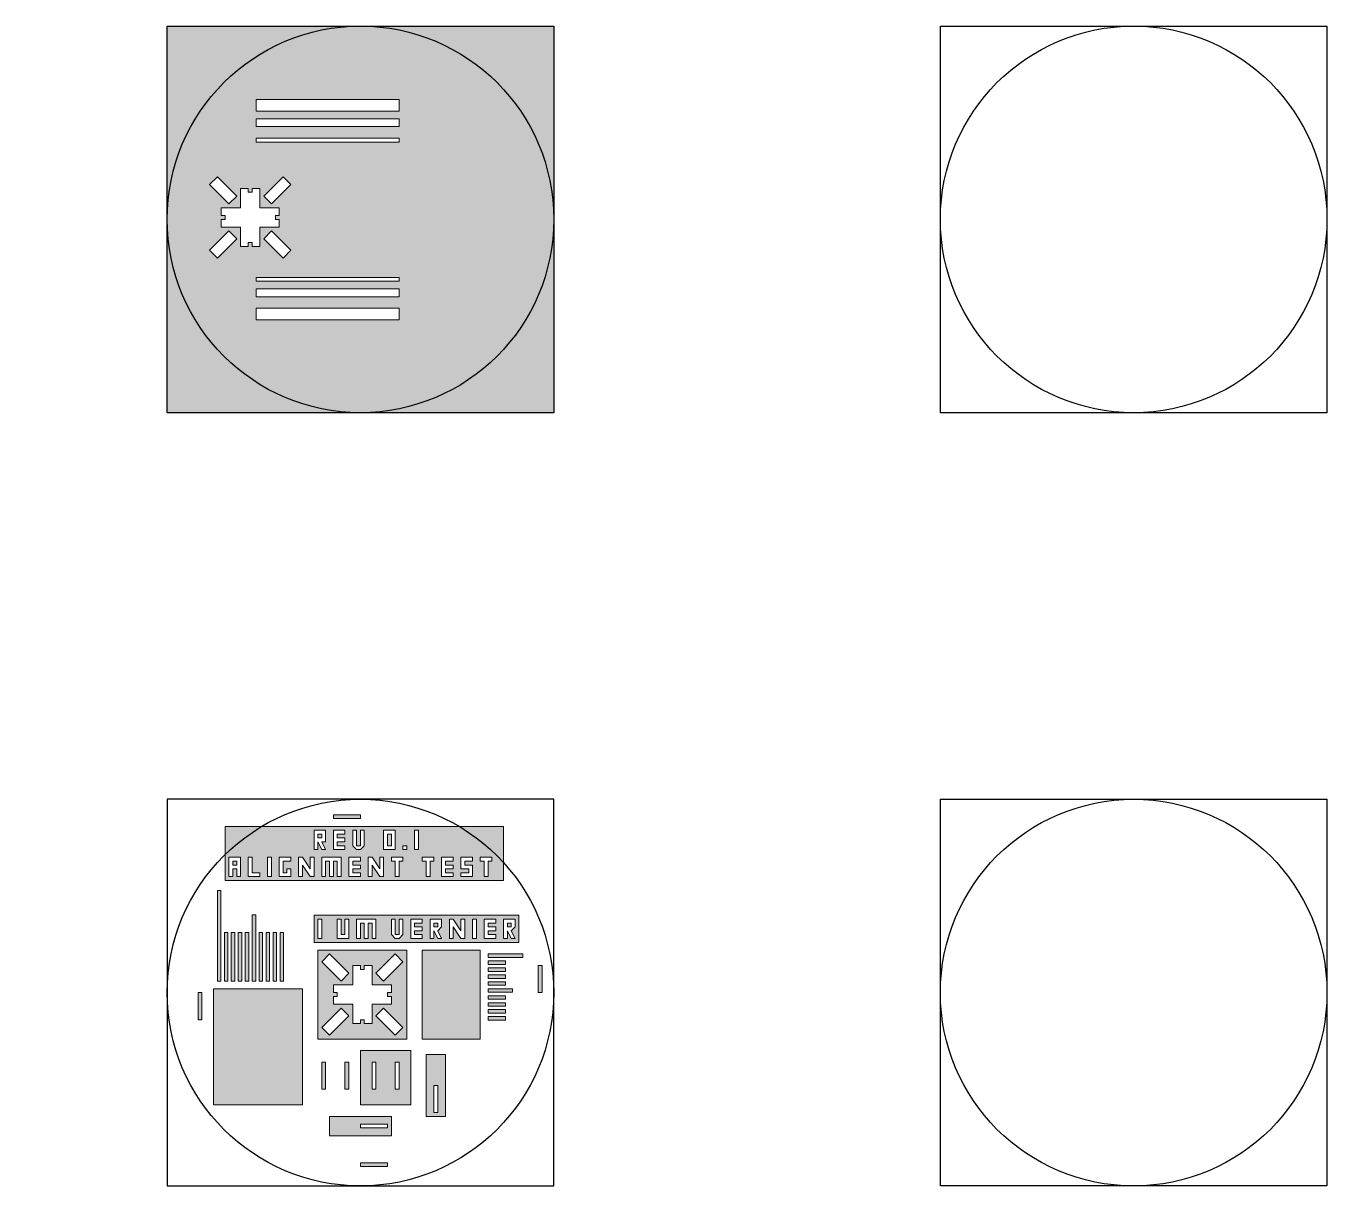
# Model space of a CAD drawing. Extents: x 0 to 3635, y 0 to 3500.
# Drawn here: x 1818 to 3500, y 2000 to 3500 of the extents above; entities that cross this region are included whole.
import ezdxf

# ---------------------------------------------------------------- set-up
doc = ezdxf.new("R2010")
doc.units = 13
doc.layers.get('0').update_dxf_attribs({"linetype": 'CONTINUOUS'})
doc.layers.add('Filled mask', color=4, linetype='CONTINUOUS', lineweight=0)
doc.layers.add('Vernier 2', color=3, linetype='CONTINUOUS', lineweight=0)

msp = doc.modelspace()

# ---------------------------------------------------------------- hatches: boundary and pattern name
at = {"layer": 'Filled mask'}
h = msp.add_hatch(color=256, dxfattribs=at)
edge = h.paths.add_edge_path()
edge.add_line((1360, 3260), (1385, 3260))
edge.add_line((1385, 3260), (1385, 3285))
edge.add_line((1385, 3285), (1390, 3285))
edge.add_line((1390, 3285), (1390, 3280))
edge.add_line((1390, 3280), (1395, 3280))
edge.add_line((1395, 3280), (1395, 3285))
edge.add_line((1395, 3285), (1400, 3285))
edge.add_line((1400, 3285), (1400, 3260))
edge.add_line((1400, 3260), (1425, 3260))
edge.add_line((1425, 3260), (1425, 3255))
edge.add_line((1425, 3255), (1420, 3255))
edge.add_line((1420, 3255), (1420, 3250))
edge.add_line((1420, 3250), (1425, 3250))
edge.add_line((1425, 3250), (1425, 3245))
edge.add_line((1425, 3245), (1400, 3245))
edge.add_line((1400, 3245), (1400, 3220))
edge.add_line((1400, 3220), (1395, 3220))
edge.add_line((1395, 3220), (1395, 3225))
edge.add_line((1395, 3225), (1390, 3225))
edge.add_line((1390, 3225), (1390, 3220))
edge.add_line((1390, 3220), (1385, 3220))
edge.add_line((1385, 3220), (1385, 3245))
edge.add_line((1385, 3245), (1360, 3245))
edge.add_line((1360, 3245), (1360, 3250))
edge.add_line((1360, 3250), (1365, 3250))
edge.add_line((1365, 3250), (1365, 3255))
edge.add_line((1365, 3255), (1360, 3255))
edge.add_line((1360, 3255), (1360, 3260))
edge.add_line((1365, 3275), (1370, 3280))
edge.add_line((1370, 3280), (1350, 3300))
edge.add_line((1350, 3300), (1345, 3295))
edge.add_line((1345, 3295), (1365, 3275))
edge.add_line((1440, 3295), (1435, 3300))
edge.add_line((1435, 3300), (1415, 3280))
edge.add_line((1415, 3280), (1420, 3275))
edge.add_line((1420, 3275), (1440, 3295))
edge.add_line((1365, 3230), (1370, 3225))
edge.add_line((1370, 3225), (1350, 3205))
edge.add_line((1350, 3205), (1345, 3210))
edge.add_line((1345, 3210), (1365, 3230))
edge.add_line((1420, 3230), (1415, 3225))
edge.add_line((1415, 3225), (1435, 3205))
edge.add_line((1435, 3205), (1440, 3210))
edge.add_line((1440, 3210), (1420, 3230))
edge.add_line((1100, 3350), (1400, 3350))
edge.add_line((1400, 3350), (1400, 3355))
edge.add_line((1400, 3355), (1100, 3355))
edge.add_line((1100, 3355), (1100, 3350))
edge.add_line((1100, 3370), (1400, 3370))
edge.add_line((1400, 3370), (1400, 3380))
edge.add_line((1400, 3380), (1100, 3380))
edge.add_line((1100, 3380), (1100, 3370))
edge.add_line((1100, 3390), (1400, 3390))
edge.add_line((1400, 3390), (1400, 3405))
edge.add_line((1400, 3405), (1100, 3405))
edge.add_line((1100, 3405), (1100, 3390))
edge.add_line((1100, 3175), (1400, 3175))
edge.add_line((1400, 3175), (1400, 3170))
edge.add_line((1400, 3170), (1100, 3170))
edge.add_line((1100, 3170), (1100, 3175))
edge.add_line((1400, 3160), (1100, 3160))
edge.add_line((1100, 3160), (1100, 3150))
edge.add_line((1100, 3150), (1400, 3150))
edge.add_line((1400, 3150), (1400, 3160))
edge.add_line((1100, 3135), (1400, 3135))
edge.add_line((1400, 3135), (1400, 3120))
edge.add_line((1400, 3120), (1100, 3120))
edge.add_line((1100, 3120), (1100, 3135))
edge.add_line((1000, 3500), (1500, 3500))
edge.add_line((1500, 3500), (1500, 3000))
edge.add_line((1500, 3000), (1000, 3000))
edge.add_line((1000, 3000), (1000, 3500))
edge.add_line((2000, 3500), (2500, 3500))
edge.add_line((2500, 3500), (2500, 3000))
edge.add_line((2500, 3000), (2000, 3000))
edge.add_line((2000, 3000), (2000, 3500))
edge.add_line((2070, 3265), (2095, 3265))
edge.add_line((2095, 3265), (2095, 3290))
edge.add_line((2095, 3290), (2105, 3290))
edge.add_line((2105, 3290), (2105, 3285))
edge.add_line((2105, 3285), (2110, 3285))
edge.add_line((2110, 3285), (2110, 3290))
edge.add_line((2110, 3290), (2120, 3290))
edge.add_line((2120, 3290), (2120, 3265))
edge.add_line((2120, 3265), (2145, 3265))
edge.add_line((2145, 3265), (2145, 3255))
edge.add_line((2145, 3255), (2140, 3255))
edge.add_line((2140, 3255), (2140, 3250))
edge.add_line((2140, 3250), (2145, 3250))
edge.add_line((2145, 3250), (2145, 3240))
edge.add_line((2145, 3240), (2120, 3240))
edge.add_line((2120, 3240), (2120, 3215))
edge.add_line((2120, 3215), (2110, 3215))
edge.add_line((2110, 3215), (2110, 3220))
edge.add_line((2110, 3220), (2105, 3220))
edge.add_line((2105, 3220), (2105, 3215))
edge.add_line((2105, 3215), (2095, 3215))
edge.add_line((2095, 3215), (2095, 3240))
edge.add_line((2095, 3240), (2070, 3240))
edge.add_line((2070, 3240), (2070, 3250))
edge.add_line((2070, 3250), (2075, 3250))
edge.add_line((2075, 3250), (2075, 3255))
edge.add_line((2075, 3255), (2070, 3255))
edge.add_line((2070, 3255), (2070, 3265))
edge.add_line((2090, 3280), (2080, 3270))
edge.add_line((2080, 3270), (2055, 3295))
edge.add_line((2055, 3295), (2065, 3305))
edge.add_line((2065, 3305), (2090, 3280))
edge.add_line((2125, 3280), (2135, 3270))
edge.add_line((2135, 3270), (2160, 3295))
edge.add_line((2160, 3295), (2150, 3305))
edge.add_line((2150, 3305), (2125, 3280))
edge.add_line((2135, 3235), (2125, 3225))
edge.add_line((2125, 3225), (2150, 3200))
edge.add_line((2150, 3200), (2160, 3210))
edge.add_line((2160, 3210), (2135, 3235))
edge.add_line((2080, 3235), (2090, 3225))
edge.add_line((2090, 3225), (2065, 3200))
edge.add_line((2065, 3200), (2055, 3210))
edge.add_line((2055, 3210), (2080, 3235))
edge.add_line((2115, 3405), (2300, 3405))
edge.add_line((2300, 3405), (2300, 3390))
edge.add_line((2300, 3390), (2115, 3390))
edge.add_line((2115, 3390), (2115, 3405))
edge.add_line((2115, 3380), (2300, 3380))
edge.add_line((2300, 3380), (2300, 3370))
edge.add_line((2300, 3370), (2115, 3370))
edge.add_line((2115, 3370), (2115, 3380))
edge.add_line((2115, 3355), (2300, 3355))
edge.add_line((2300, 3355), (2300, 3350))
edge.add_line((2300, 3350), (2115, 3350))
edge.add_line((2115, 3350), (2115, 3355))
edge.add_line((2115, 3175), (2300, 3175))
edge.add_line((2300, 3175), (2300, 3170))
edge.add_line((2300, 3170), (2115, 3170))
edge.add_line((2115, 3170), (2115, 3175))
edge.add_line((2300, 3160), (2115, 3160))
edge.add_line((2115, 3160), (2115, 3150))
edge.add_line((2115, 3150), (2300, 3150))
edge.add_line((2300, 3150), (2300, 3160))
edge.add_line((2115, 3135), (2300, 3135))
edge.add_line((2300, 3135), (2300, 3120))
edge.add_line((2300, 3120), (2115, 3120))
edge.add_line((2115, 3120), (2115, 3135))
h = msp.add_hatch(color=256, dxfattribs=at)
edge = h.paths.add_edge_path()
edge.add_line((2215, 2260), (2240, 2260))
edge.add_line((2240, 2260), (2240, 2285))
edge.add_line((2240, 2285), (2250, 2285))
edge.add_line((2250, 2285), (2250, 2280))
edge.add_line((2250, 2280), (2255, 2280))
edge.add_line((2255, 2280), (2255, 2285))
edge.add_line((2255, 2285), (2265, 2285))
edge.add_line((2265, 2285), (2265, 2260))
edge.add_line((2265, 2260), (2290, 2260))
edge.add_line((2290, 2260), (2290, 2250))
edge.add_line((2290, 2250), (2285, 2250))
edge.add_line((2285, 2250), (2285, 2245))
edge.add_line((2285, 2245), (2290, 2245))
edge.add_line((2290, 2245), (2290, 2235))
edge.add_line((2290, 2235), (2265, 2235))
edge.add_line((2265, 2235), (2265, 2210))
edge.add_line((2265, 2210), (2255, 2210))
edge.add_line((2255, 2210), (2255, 2215))
edge.add_line((2255, 2215), (2250, 2215))
edge.add_line((2250, 2215), (2250, 2210))
edge.add_line((2250, 2210), (2240, 2210))
edge.add_line((2240, 2210), (2240, 2235))
edge.add_line((2240, 2235), (2215, 2235))
edge.add_line((2215, 2235), (2215, 2245))
edge.add_line((2215, 2245), (2220, 2245))
edge.add_line((2220, 2245), (2220, 2250))
edge.add_line((2220, 2250), (2215, 2250))
edge.add_line((2215, 2250), (2215, 2260))
edge.add_line((2235, 2275), (2225, 2265))
edge.add_line((2225, 2265), (2200, 2290))
edge.add_line((2200, 2290), (2210, 2300))
edge.add_line((2210, 2300), (2235, 2275))
edge.add_line((2270, 2275), (2280, 2265))
edge.add_line((2280, 2265), (2305, 2290))
edge.add_line((2305, 2290), (2295, 2300))
edge.add_line((2295, 2300), (2270, 2275))
edge.add_line((2280, 2230), (2270, 2220))
edge.add_line((2270, 2220), (2295, 2195))
edge.add_line((2295, 2195), (2305, 2205))
edge.add_line((2305, 2205), (2280, 2230))
edge.add_line((2225, 2230), (2235, 2220))
edge.add_line((2235, 2220), (2210, 2195))
edge.add_line((2210, 2195), (2200, 2205))
edge.add_line((2200, 2205), (2225, 2230))
edge.add_line((2310, 2190), (2310, 2305))
edge.add_line((2310, 2305), (2195, 2305))
edge.add_line((2195, 2305), (2195, 2190))
edge.add_line((2195, 2190), (2310, 2190))
edge.add_line((2415, 2300), (2460, 2300))
edge.add_line((2460, 2300), (2460, 2295.5))
edge.add_line((2460, 2295.5), (2415, 2295.5))
edge.add_line((2415, 2295.5), (2415, 2300))
edge.add_line((2415, 2291), (2437.5, 2291))
edge.add_line((2437.5, 2291), (2437.5, 2286.5))
edge.add_line((2437.5, 2286.5), (2415, 2286.5))
edge.add_line((2415, 2286.5), (2415, 2291))
edge.add_line((2415, 2282), (2437.5, 2282))
edge.add_line((2437.5, 2282), (2437.5, 2277.5))
edge.add_line((2437.5, 2277.5), (2415, 2277.5))
edge.add_line((2415, 2277.5), (2415, 2282))
edge.add_line((2415, 2273), (2437.5, 2273))
edge.add_line((2437.5, 2273), (2437.5, 2268.5))
edge.add_line((2437.5, 2268.5), (2415, 2268.5))
edge.add_line((2415, 2268.5), (2415, 2273))
edge.add_line((2415, 2264), (2437.5, 2264))
edge.add_line((2437.5, 2264), (2437.5, 2259.5))
edge.add_line((2437.5, 2259.5), (2415, 2259.5))
edge.add_line((2415, 2259.5), (2415, 2264))
edge.add_line((2415, 2255), (2446.5, 2255))
edge.add_line((2446.5, 2255), (2446.5, 2250.5))
edge.add_line((2446.5, 2250.5), (2415, 2250.5))
edge.add_line((2415, 2250.5), (2415, 2255))
edge.add_line((2415, 2246), (2437.5, 2246))
edge.add_line((2437.5, 2246), (2437.5, 2241.5))
edge.add_line((2437.5, 2241.5), (2415, 2241.5))
edge.add_line((2415, 2241.5), (2415, 2246))
edge.add_line((2415, 2237), (2437.5, 2237))
edge.add_line((2437.5, 2237), (2437.5, 2232.5))
edge.add_line((2437.5, 2232.5), (2415, 2232.5))
edge.add_line((2415, 2232.5), (2415, 2237))
edge.add_line((2415, 2228), (2437.5, 2228))
edge.add_line((2437.5, 2228), (2437.5, 2223.5))
edge.add_line((2437.5, 2223.5), (2415, 2223.5))
edge.add_line((2415, 2223.5), (2415, 2228))
edge.add_line((2415, 2219), (2437.5, 2219))
edge.add_line((2437.5, 2219), (2437.5, 2214.5))
edge.add_line((2437.5, 2214.5), (2415, 2214.5))
edge.add_line((2415, 2214.5), (2415, 2219))
edge.add_line((2330, 2305), (2405, 2305))
edge.add_line((2405, 2305), (2405, 2190))
edge.add_line((2405, 2190), (2330, 2190))
edge.add_line((2330, 2190), (2330, 2305))
edge.add_line((2065, 2382), (2069.5, 2382))
edge.add_line((2069.5, 2382), (2069.5, 2265))
edge.add_line((2069.5, 2265), (2065, 2265))
edge.add_line((2065, 2265), (2065, 2382))
edge.add_line((2074, 2328), (2078.5, 2328))
edge.add_line((2078.5, 2328), (2078.5, 2265))
edge.add_line((2078.5, 2265), (2074, 2265))
edge.add_line((2074, 2265), (2074, 2328))
edge.add_line((2083, 2328), (2087.5, 2328))
edge.add_line((2087.5, 2328), (2087.5, 2265))
edge.add_line((2087.5, 2265), (2083, 2265))
edge.add_line((2083, 2265), (2083, 2328))
edge.add_line((2092, 2328), (2096.5, 2328))
edge.add_line((2096.5, 2328), (2096.5, 2265))
edge.add_line((2096.5, 2265), (2092, 2265))
edge.add_line((2092, 2265), (2092, 2328))
edge.add_line((2101, 2328), (2105.5, 2328))
edge.add_line((2105.5, 2328), (2105.5, 2265))
edge.add_line((2105.5, 2265), (2101, 2265))
edge.add_line((2101, 2265), (2101, 2328))
edge.add_line((2110, 2265), (2114.5, 2265))
edge.add_line((2114.5, 2265), (2114.5, 2350.5))
edge.add_line((2114.5, 2350.5), (2110, 2350.5))
edge.add_line((2110, 2350.5), (2110, 2265))
edge.add_line((2119, 2328), (2123.5, 2328))
edge.add_line((2123.5, 2328), (2123.5, 2265))
edge.add_line((2123.5, 2265), (2119, 2265))
edge.add_line((2119, 2265), (2119, 2328))
edge.add_line((2128, 2328), (2132.5, 2328))
edge.add_line((2132.5, 2328), (2132.5, 2265))
edge.add_line((2132.5, 2265), (2128, 2265))
edge.add_line((2128, 2265), (2128, 2328))
edge.add_line((2137, 2328), (2141.5, 2328))
edge.add_line((2141.5, 2328), (2141.5, 2265))
edge.add_line((2141.5, 2265), (2137, 2265))
edge.add_line((2137, 2265), (2137, 2328))
edge.add_line((2146, 2328), (2150.5, 2328))
edge.add_line((2150.5, 2328), (2150.5, 2265))
edge.add_line((2150.5, 2265), (2146, 2265))
edge.add_line((2146, 2265), (2146, 2328))
edge.add_line((2060, 2105), (2060, 2255))
edge.add_line((2060, 2255), (2175, 2255))
edge.add_line((2175, 2255), (2175, 2105))
edge.add_line((2175, 2105), (2060, 2105))
edge.add_line((2250, 2175), (2315, 2175))
edge.add_line((2315, 2175), (2315, 2105))
edge.add_line((2315, 2105), (2250, 2105))
edge.add_line((2250, 2105), (2250, 2175))
edge.add_line((2295, 2160), (2300, 2160))
edge.add_line((2300, 2160), (2300, 2125))
edge.add_line((2300, 2125), (2295, 2125))
edge.add_line((2295, 2125), (2295, 2160))
edge.add_line((2265, 2160), (2270, 2160))
edge.add_line((2270, 2160), (2270, 2125))
edge.add_line((2270, 2125), (2265, 2125))
edge.add_line((2265, 2125), (2265, 2160))
edge.add_line((2195, 2320), (2200, 2320))
edge.add_line((2200, 2320), (2200, 2345))
edge.add_line((2200, 2345), (2195, 2345))
edge.add_line((2195, 2345), (2195, 2320))
edge.add_line((2290, 2345), (2290, 2325))
edge.add_line((2290, 2325), (2295, 2320))
edge.add_line((2295, 2320), (2300, 2320))
edge.add_line((2300, 2320), (2305, 2325))
edge.add_line((2305, 2325), (2305, 2345))
edge.add_line((2305, 2345), (2300, 2345))
edge.add_line((2300, 2345), (2300, 2325))
edge.add_line((2300, 2325), (2295, 2325))
edge.add_line((2295, 2325), (2295, 2345))
edge.add_line((2295, 2345), (2290, 2345))
edge.add_line((2315, 2345), (2315, 2320))
edge.add_line((2315, 2320), (2330, 2320))
edge.add_line((2330, 2320), (2330, 2325))
edge.add_line((2330, 2325), (2320, 2325))
edge.add_line((2320, 2325), (2320, 2330))
edge.add_line((2320, 2330), (2330, 2330))
edge.add_line((2330, 2330), (2330, 2335))
edge.add_line((2330, 2335), (2320, 2335))
edge.add_line((2320, 2335), (2320, 2340))
edge.add_line((2320, 2340), (2330, 2340))
edge.add_line((2330, 2340), (2330, 2345))
edge.add_line((2330, 2345), (2315, 2345))
edge.add_line((2340, 2320), (2340, 2345))
edge.add_line((2340, 2345), (2355, 2345))
edge.add_line((2355, 2345), (2355, 2335))
edge.add_line((2355, 2335), (2350, 2330))
edge.add_line((2350, 2330), (2355, 2320))
edge.add_line((2355, 2320), (2350, 2320))
edge.add_line((2350, 2320), (2345, 2330))
edge.add_line((2345, 2330), (2345, 2320))
edge.add_line((2345, 2320), (2340, 2320))
edge.add_line((2345, 2335), (2345, 2340))
edge.add_line((2345, 2340), (2350, 2340))
edge.add_line((2350, 2340), (2350, 2335))
edge.add_line((2350, 2335), (2345, 2335))
edge.add_line((2365, 2320), (2365, 2345))
edge.add_line((2365, 2345), (2370, 2345))
edge.add_line((2370, 2345), (2380, 2330))
edge.add_line((2380, 2330), (2380, 2345))
edge.add_line((2380, 2345), (2385, 2345))
edge.add_line((2385, 2345), (2385, 2320))
edge.add_line((2385, 2320), (2380, 2320))
edge.add_line((2380, 2320), (2370, 2335))
edge.add_line((2370, 2335), (2370, 2320))
edge.add_line((2370, 2320), (2365, 2320))
edge.add_line((2395, 2320), (2395, 2345))
edge.add_line((2395, 2345), (2400, 2345))
edge.add_line((2400, 2345), (2400, 2320))
edge.add_line((2400, 2320), (2395, 2320))
edge.add_line((2410, 2345), (2410, 2320))
edge.add_line((2410, 2320), (2425, 2320))
edge.add_line((2425, 2320), (2425, 2325))
edge.add_line((2425, 2325), (2415, 2325))
edge.add_line((2415, 2325), (2415, 2330))
edge.add_line((2415, 2330), (2425, 2330))
edge.add_line((2425, 2330), (2425, 2335))
edge.add_line((2425, 2335), (2415, 2335))
edge.add_line((2415, 2335), (2415, 2340))
edge.add_line((2415, 2340), (2425, 2340))
edge.add_line((2425, 2340), (2425, 2345))
edge.add_line((2425, 2345), (2410, 2345))
edge.add_line((2435, 2320), (2435, 2345))
edge.add_line((2435, 2345), (2450, 2345))
edge.add_line((2450, 2345), (2450, 2335))
edge.add_line((2450, 2335), (2445, 2330))
edge.add_line((2445, 2330), (2450, 2320))
edge.add_line((2450, 2320), (2445, 2320))
edge.add_line((2445, 2320), (2440, 2330))
edge.add_line((2440, 2330), (2440, 2320))
edge.add_line((2440, 2320), (2435, 2320))
edge.add_line((2440, 2335), (2440, 2340))
edge.add_line((2440, 2340), (2445, 2340))
edge.add_line((2445, 2340), (2445, 2335))
edge.add_line((2445, 2335), (2440, 2335))
edge.add_line((2455, 2350), (2455, 2315))
edge.add_line((2455, 2315), (2190, 2315))
edge.add_line((2190, 2315), (2190, 2350))
edge.add_line((2190, 2350), (2455, 2350))
edge.add_line((2245, 2345), (2245, 2320))
edge.add_line((2245, 2320), (2250, 2320))
edge.add_line((2250, 2320), (2250, 2340))
edge.add_line((2250, 2340), (2255, 2340))
edge.add_line((2255, 2340), (2255, 2320))
edge.add_line((2255, 2320), (2260, 2320))
edge.add_line((2260, 2320), (2260, 2340))
edge.add_line((2260, 2340), (2265, 2340))
edge.add_line((2265, 2340), (2265, 2320))
edge.add_line((2265, 2320), (2270, 2320))
edge.add_line((2270, 2320), (2270, 2345))
edge.add_line((2270, 2345), (2245, 2345))
edge.add_line((2220, 2345), (2220, 2320))
edge.add_line((2220, 2320), (2235, 2320))
edge.add_line((2235, 2320), (2235, 2345))
edge.add_line((2235, 2345), (2230, 2345))
edge.add_line((2230, 2345), (2230, 2325))
edge.add_line((2230, 2325), (2225, 2325))
edge.add_line((2225, 2325), (2225, 2345))
edge.add_line((2225, 2345), (2220, 2345))
edge.add_line((2080, 2400), (2080, 2425))
edge.add_line((2080, 2425), (2095, 2425))
edge.add_line((2095, 2425), (2095, 2400))
edge.add_line((2095, 2400), (2090, 2400))
edge.add_line((2090, 2400), (2090, 2410))
edge.add_line((2090, 2410), (2085, 2410))
edge.add_line((2085, 2410), (2085, 2400))
edge.add_line((2085, 2400), (2080, 2400))
edge.add_line((2085, 2420), (2085, 2415))
edge.add_line((2085, 2415), (2090, 2415))
edge.add_line((2090, 2415), (2090, 2420))
edge.add_line((2090, 2420), (2090, 2420))
edge.add_line((2090, 2420), (2085, 2420))
edge.add_line((2105, 2425), (2105, 2400))
edge.add_line((2105, 2400), (2120, 2400))
edge.add_line((2120, 2400), (2120, 2405))
edge.add_line((2120, 2405), (2110, 2405))
edge.add_line((2110, 2405), (2110, 2425))
edge.add_line((2110, 2425), (2105, 2425))
edge.add_line((2130, 2425), (2135, 2425))
edge.add_line((2135, 2425), (2135, 2400))
edge.add_line((2135, 2400), (2130, 2400))
edge.add_line((2130, 2400), (2130, 2425))
edge.add_line((2145, 2425), (2145, 2400))
edge.add_line((2145, 2400), (2160, 2400))
edge.add_line((2160, 2400), (2160, 2410))
edge.add_line((2160, 2410), (2155, 2410))
edge.add_line((2155, 2410), (2155, 2405))
edge.add_line((2155, 2405), (2150, 2405))
edge.add_line((2150, 2405), (2150, 2420))
edge.add_line((2150, 2420), (2160, 2420))
edge.add_line((2160, 2420), (2160, 2425))
edge.add_line((2160, 2425), (2145, 2425))
edge.add_line((2170, 2400), (2170, 2425))
edge.add_line((2170, 2425), (2175, 2425))
edge.add_line((2175, 2425), (2185, 2410))
edge.add_line((2185, 2410), (2185, 2425))
edge.add_line((2185, 2425), (2190, 2425))
edge.add_line((2190, 2425), (2190, 2400))
edge.add_line((2190, 2400), (2185, 2400))
edge.add_line((2185, 2400), (2175, 2415))
edge.add_line((2175, 2415), (2175, 2400))
edge.add_line((2175, 2400), (2170, 2400))
edge.add_line((2200, 2400), (2200, 2425))
edge.add_line((2200, 2425), (2225, 2425))
edge.add_line((2225, 2425), (2225, 2400))
edge.add_line((2225, 2400), (2220, 2400))
edge.add_line((2220, 2400), (2220, 2420))
edge.add_line((2220, 2420), (2215, 2420))
edge.add_line((2215, 2420), (2215, 2400))
edge.add_line((2215, 2400), (2210, 2400))
edge.add_line((2210, 2400), (2210, 2420))
edge.add_line((2210, 2420), (2205, 2420))
edge.add_line((2205, 2420), (2205, 2400))
edge.add_line((2205, 2400), (2200, 2400))
edge.add_line((2235, 2400), (2235, 2425))
edge.add_line((2235, 2425), (2250, 2425))
edge.add_line((2250, 2425), (2250, 2420))
edge.add_line((2250, 2420), (2240, 2420))
edge.add_line((2240, 2420), (2240, 2415))
edge.add_line((2240, 2415), (2250, 2415))
edge.add_line((2250, 2415), (2250, 2410))
edge.add_line((2250, 2410), (2240, 2410))
edge.add_line((2240, 2410), (2240, 2405))
edge.add_line((2240, 2405), (2250, 2405))
edge.add_line((2250, 2405), (2250, 2400))
edge.add_line((2250, 2400), (2235, 2400))
edge.add_line((2260, 2400), (2260, 2425))
edge.add_line((2260, 2425), (2265, 2425))
edge.add_line((2265, 2425), (2265, 2425))
edge.add_line((2265, 2425), (2275, 2410))
edge.add_line((2275, 2410), (2275, 2425))
edge.add_line((2275, 2425), (2280, 2425))
edge.add_line((2280, 2425), (2280, 2400))
edge.add_line((2280, 2400), (2275, 2400))
edge.add_line((2275, 2400), (2265, 2415))
edge.add_line((2265, 2415), (2265, 2400))
edge.add_line((2265, 2400), (2260, 2400))
edge.add_line((2290, 2425), (2290, 2420))
edge.add_line((2290, 2420), (2295, 2420))
edge.add_line((2295, 2420), (2295, 2400))
edge.add_line((2295, 2400), (2300, 2400))
edge.add_line((2300, 2400), (2300, 2420))
edge.add_line((2300, 2420), (2305, 2420))
edge.add_line((2305, 2420), (2305, 2425))
edge.add_line((2305, 2425), (2290, 2425))
edge.add_line((2330, 2425), (2330, 2420))
edge.add_line((2330, 2420), (2335, 2420))
edge.add_line((2335, 2420), (2335, 2400))
edge.add_line((2335, 2400), (2340, 2400))
edge.add_line((2340, 2400), (2340, 2420))
edge.add_line((2340, 2420), (2345, 2420))
edge.add_line((2345, 2420), (2345, 2425))
edge.add_line((2345, 2425), (2330, 2425))
edge.add_line((2355, 2425), (2355, 2400))
edge.add_line((2355, 2400), (2370, 2400))
edge.add_line((2370, 2400), (2370, 2405))
edge.add_line((2370, 2405), (2360, 2405))
edge.add_line((2360, 2405), (2360, 2410))
edge.add_line((2360, 2410), (2370, 2410))
edge.add_line((2370, 2410), (2370, 2415))
edge.add_line((2370, 2415), (2360, 2415))
edge.add_line((2360, 2415), (2360, 2420))
edge.add_line((2360, 2420), (2370, 2420))
edge.add_line((2370, 2420), (2370, 2425))
edge.add_line((2370, 2425), (2355, 2425))
edge.add_line((2380, 2405), (2380, 2400))
edge.add_line((2380, 2400), (2395, 2400))
edge.add_line((2395, 2400), (2395, 2415))
edge.add_line((2395, 2415), (2385, 2415))
edge.add_line((2385, 2415), (2385, 2420))
edge.add_line((2385, 2420), (2395, 2420))
edge.add_line((2395, 2420), (2395, 2425))
edge.add_line((2395, 2425), (2380, 2425))
edge.add_line((2380, 2425), (2380, 2410))
edge.add_line((2380, 2410), (2390, 2410))
edge.add_line((2390, 2410), (2390, 2405))
edge.add_line((2390, 2405), (2380, 2405))
edge.add_line((2405, 2425), (2405, 2420))
edge.add_line((2405, 2420), (2410, 2420))
edge.add_line((2410, 2420), (2410, 2400))
edge.add_line((2410, 2400), (2415, 2400))
edge.add_line((2415, 2400), (2415, 2420))
edge.add_line((2415, 2420), (2420, 2420))
edge.add_line((2420, 2420), (2420, 2420))
edge.add_line((2420, 2420), (2420, 2425))
edge.add_line((2420, 2425), (2405, 2425))
edge.add_line((2190, 2435), (2190, 2460))
edge.add_line((2190, 2460), (2205, 2460))
edge.add_line((2205, 2460), (2205, 2445))
edge.add_line((2205, 2445), (2200, 2445))
edge.add_line((2200, 2445), (2205, 2435))
edge.add_line((2205, 2435), (2200, 2435))
edge.add_line((2200, 2435), (2195, 2445))
edge.add_line((2195, 2445), (2195, 2435))
edge.add_line((2195, 2435), (2190, 2435))
edge.add_line((2195, 2450), (2200, 2450))
edge.add_line((2200, 2450), (2200, 2455))
edge.add_line((2200, 2455), (2195, 2455))
edge.add_line((2195, 2455), (2195, 2450))
edge.add_line((2215, 2460), (2215, 2435))
edge.add_line((2215, 2435), (2230, 2435))
edge.add_line((2230, 2435), (2230, 2440))
edge.add_line((2230, 2440), (2220, 2440))
edge.add_line((2220, 2440), (2220, 2445))
edge.add_line((2220, 2445), (2230, 2445))
edge.add_line((2230, 2445), (2230, 2450))
edge.add_line((2230, 2450), (2220, 2450))
edge.add_line((2220, 2450), (2220, 2455))
edge.add_line((2220, 2455), (2230, 2455))
edge.add_line((2230, 2455), (2230, 2460))
edge.add_line((2230, 2460), (2215, 2460))
edge.add_line((2240, 2460), (2240, 2440))
edge.add_line((2240, 2440), (2245, 2435))
edge.add_line((2245, 2435), (2250, 2435))
edge.add_line((2250, 2435), (2255, 2440))
edge.add_line((2255, 2440), (2255, 2460))
edge.add_line((2255, 2460), (2250, 2460))
edge.add_line((2250, 2460), (2250, 2440))
edge.add_line((2250, 2440), (2245, 2440))
edge.add_line((2245, 2440), (2245, 2460))
edge.add_line((2245, 2460), (2240, 2460))
edge.add_line((2280, 2460), (2280, 2435))
edge.add_line((2280, 2435), (2295, 2435))
edge.add_line((2295, 2435), (2295, 2460))
edge.add_line((2295, 2460), (2280, 2460))
edge.add_line((2285, 2455), (2285, 2440))
edge.add_line((2285, 2440), (2290, 2440))
edge.add_line((2290, 2440), (2290, 2455))
edge.add_line((2290, 2455), (2285, 2455))
edge.add_line((2305, 2440), (2305, 2435))
edge.add_line((2305, 2435), (2310, 2435))
edge.add_line((2310, 2435), (2310, 2440))
edge.add_line((2310, 2440), (2305, 2440))
edge.add_line((2320, 2435), (2325, 2435))
edge.add_line((2325, 2435), (2325, 2460))
edge.add_line((2325, 2460), (2320, 2460))
edge.add_line((2320, 2460), (2320, 2435))
edge.add_line((2075, 2395), (2075, 2465))
edge.add_line((2075, 2465), (2435, 2465))
edge.add_line((2435, 2465), (2435, 2395))
edge.add_line((2435, 2395), (2075, 2395))
edge.add_line((2250, 2030), (2285, 2030))
edge.add_line((2285, 2030), (2285, 2025))
edge.add_line((2285, 2025), (2250, 2025))
edge.add_line((2250, 2025), (2250, 2030))
edge.add_line((2250, 2480), (2215, 2480))
edge.add_line((2215, 2480), (2215, 2475))
edge.add_line((2215, 2475), (2250, 2475))
edge.add_line((2250, 2475), (2250, 2480))
edge.add_line((2480, 2250), (2485, 2250))
edge.add_line((2485, 2250), (2485, 2285))
edge.add_line((2485, 2285), (2480, 2285))
edge.add_line((2480, 2285), (2480, 2250))
edge.add_line((2040, 2250), (2045, 2250))
edge.add_line((2045, 2250), (2045, 2215))
edge.add_line((2045, 2215), (2040, 2215))
edge.add_line((2040, 2215), (2040, 2250))
edge.add_line((2230, 2160), (2235, 2160))
edge.add_line((2235, 2160), (2235, 2125))
edge.add_line((2235, 2125), (2230, 2125))
edge.add_line((2230, 2125), (2230, 2160))
edge.add_line((2200, 2160), (2205, 2160))
edge.add_line((2205, 2160), (2205, 2125))
edge.add_line((2205, 2125), (2200, 2125))
edge.add_line((2200, 2125), (2200, 2160))
edge.add_line((2210, 2090), (2290, 2090))
edge.add_line((2290, 2090), (2290, 2065))
edge.add_line((2290, 2065), (2210, 2065))
edge.add_line((2210, 2065), (2210, 2090))
edge.add_line((2250, 2080), (2285, 2080))
edge.add_line((2285, 2080), (2285, 2075))
edge.add_line((2285, 2075), (2250, 2075))
edge.add_line((2250, 2075), (2250, 2080))
edge.add_line((2345, 2130), (2350, 2130))
edge.add_line((2350, 2130), (2350, 2095))
edge.add_line((2350, 2095), (2345, 2095))
edge.add_line((2345, 2095), (2345, 2130))
edge.add_line((2335, 2170), (2360, 2170))
edge.add_line((2360, 2170), (2360, 2090))
edge.add_line((2360, 2090), (2335, 2090))
edge.add_line((2335, 2090), (2335, 2170))

# ---------------------------------------------------------------- linework, layer by layer
for p, q in [((2000, 3500), (2500, 3500)), ((2000, 3000), (2000, 3500)), ((2500, 3500), (2500, 3000)), ((3000, 3500), (3500, 3500)), ((3000, 3000), (3000, 3500)), ((3500, 3500), (3500, 3000)), ((2500, 3000), (2000, 3000)), ((3500, 3000), (3000, 3000)), ((2000, 2500), (2000, 2000)), ((2500, 2500), (2000, 2500)), ((2500, 2000), (2500, 2500)), ((3000, 2500), (3500, 2500)), ((3000, 2000), (3000, 2500)), ((3500, 2500), (3500, 2000)), ((2000, 2000), (2500, 2000)), ((3500, 2000), (3000, 2000))]:
    msp.add_line(p, q)
for centre in [(2250, 3250), (3250, 3250), (2250, 2250), (3250, 2250)]:
    msp.add_circle(centre, 250)
at = {"layer": 'Vernier 2'}
for p, q in [((2000, 3500), (2500, 3500)), ((2000, 3000), (2000, 3500)), ((2500, 3500), (2500, 3000)), ((2115, 3405), (2300, 3405)), ((2115, 3390), (2115, 3405)), ((2300, 3405), (2300, 3390)), ((2300, 3390), (2115, 3390)), ((2115, 3380), (2300, 3380)), ((2115, 3370), (2115, 3380)), ((2300, 3370), (2115, 3370)), ((2300, 3380), (2300, 3370)), ((2115, 3355), (2300, 3355)), ((2115, 3350), (2115, 3355)), ((2300, 3350), (2115, 3350)), ((2300, 3355), (2300, 3350)), ((2055, 3295), (2065, 3305)), ((2065, 3305), (2090, 3280)), ((2150, 3305), (2125, 3280)), ((2160, 3295), (2150, 3305)), ((2080, 3270), (2055, 3295)), ((2095, 3265), (2095, 3290)), ((2095, 3290), (2105, 3290)), ((2105, 3290), (2105, 3285)), ((2105, 3285), (2110, 3285)), ((2110, 3285), (2110, 3290)), ((2110, 3290), (2120, 3290)), ((2120, 3290), (2120, 3265)), ((2135, 3270), (2160, 3295)), ((2070, 3265), (2095, 3265)), ((2070, 3265), (2070, 3255)), ((2090, 3280), (2080, 3270)), ((2120, 3265), (2145, 3265)), ((2125, 3280), (2135, 3270)), ((2145, 3255), (2145, 3265)), ((2070, 3255), (2075, 3255)), ((2075, 3250), (2070, 3250)), ((2070, 3250), (2070, 3240)), ((2075, 3255), (2075, 3250)), ((2140, 3250), (2140, 3255)), ((2140, 3255), (2145, 3255)), ((2145, 3250), (2140, 3250)), ((2145, 3240), (2145, 3250)), ((2055, 3210), (2080, 3235)), ((2095, 3240), (2070, 3240)), ((2080, 3235), (2090, 3225)), ((2095, 3215), (2095, 3240)), ((2145, 3240), (2120, 3240)), ((2120, 3240), (2120, 3215)), ((2135, 3235), (2125, 3225)), ((2160, 3210), (2135, 3235)), ((2090, 3225), (2065, 3200)), ((2095, 3215), (2105, 3215)), ((2105, 3215), (2105, 3220)), ((2105, 3220), (2110, 3220)), ((2110, 3220), (2110, 3215)), ((2110, 3215), (2120, 3215)), ((2125, 3225), (2150, 3200)), ((2065, 3200), (2055, 3210)), ((2150, 3200), (2160, 3210)), ((2115, 3175), (2300, 3175)), ((2115, 3170), (2115, 3175)), ((2300, 3170), (2115, 3170)), ((2300, 3175), (2300, 3170)), ((2300, 3160), (2115, 3160)), ((2115, 3160), (2115, 3150)), ((2115, 3150), (2300, 3150)), ((2300, 3150), (2300, 3160)), ((2115, 3135), (2300, 3135)), ((2115, 3120), (2115, 3135)), ((2300, 3135), (2300, 3120)), ((2300, 3120), (2115, 3120)), ((2500, 3000), (2000, 3000)), ((2250, 2480), (2215, 2480)), ((2215, 2480), (2215, 2475)), ((2215, 2475), (2250, 2475)), ((2250, 2475), (2250, 2480)), ((2075, 2395), (2075, 2465)), ((2075, 2465), (2435, 2465)), ((2190, 2435), (2190, 2460)), ((2190, 2460), (2205, 2460)), ((2205, 2460), (2205, 2445)), ((2215, 2460), (2215, 2435)), ((2230, 2460), (2215, 2460)), ((2230, 2455), (2230, 2460)), ((2240, 2460), (2240, 2440)), ((2245, 2460), (2240, 2460)), ((2245, 2440), (2245, 2460)), ((2255, 2460), (2250, 2460)), ((2250, 2460), (2250, 2440)), ((2255, 2440), (2255, 2460)), ((2280, 2460), (2280, 2435)), ((2295, 2460), (2280, 2460)), ((2295, 2435), (2295, 2460)), ((2325, 2460), (2320, 2460)), ((2320, 2460), (2320, 2435)), ((2325, 2435), (2325, 2460)), ((2435, 2465), (2435, 2395)), ((2200, 2455), (2195, 2455)), ((2195, 2455), (2195, 2450)), ((2195, 2450), (2200, 2450)), ((2200, 2435), (2195, 2445)), ((2195, 2445), (2195, 2435)), ((2200, 2450), (2200, 2455)), ((2205, 2445), (2200, 2445)), ((2200, 2445), (2205, 2435)), ((2220, 2450), (2220, 2455)), ((2220, 2455), (2230, 2455)), ((2230, 2450), (2220, 2450)), ((2220, 2440), (2220, 2445)), ((2220, 2445), (2230, 2445)), ((2230, 2440), (2220, 2440)), ((2230, 2445), (2230, 2450)), ((2230, 2435), (2230, 2440)), ((2240, 2440), (2245, 2435)), ((2250, 2440), (2245, 2440)), ((2250, 2435), (2255, 2440)), ((2285, 2455), (2285, 2440)), ((2290, 2455), (2285, 2455)), ((2285, 2440), (2290, 2440)), ((2290, 2440), (2290, 2455)), ((2305, 2440), (2305, 2435)), ((2310, 2440), (2305, 2440)), ((2310, 2435), (2310, 2440)), ((2080, 2400), (2080, 2425)), ((2080, 2425), (2095, 2425)), ((2095, 2425), (2095, 2400)), ((2105, 2425), (2105, 2400)), ((2110, 2425), (2105, 2425)), ((2110, 2405), (2110, 2425)), ((2130, 2425), (2135, 2425)), ((2130, 2400), (2130, 2425)), ((2135, 2425), (2135, 2400)), ((2145, 2425), (2145, 2400)), ((2160, 2425), (2145, 2425)), ((2160, 2420), (2160, 2425)), ((2170, 2400), (2170, 2425)), ((2170, 2425), (2175, 2425)), ((2175, 2425), (2185, 2410)), ((2185, 2410), (2185, 2425)), ((2185, 2425), (2190, 2425)), ((2195, 2435), (2190, 2435)), ((2190, 2425), (2190, 2400)), ((2205, 2435), (2200, 2435)), ((2200, 2400), (2200, 2425)), ((2200, 2425), (2225, 2425)), ((2215, 2435), (2230, 2435)), ((2225, 2425), (2225, 2400)), ((2235, 2400), (2235, 2425)), ((2235, 2425), (2250, 2425)), ((2245, 2435), (2250, 2435)), ((2250, 2425), (2250, 2420)), ((2260, 2400), (2260, 2425)), ((2260, 2425), (2265, 2425)), ((2265, 2425), (2275, 2410)), ((2265, 2425), (2265, 2425)), ((2275, 2410), (2275, 2425)), ((2275, 2425), (2280, 2425)), ((2280, 2435), (2295, 2435)), ((2280, 2425), (2280, 2400)), ((2290, 2425), (2290, 2420)), ((2305, 2425), (2290, 2425)), ((2305, 2435), (2310, 2435)), ((2305, 2420), (2305, 2425)), ((2320, 2435), (2325, 2435)), ((2330, 2425), (2330, 2420)), ((2345, 2425), (2330, 2425)), ((2345, 2420), (2345, 2425)), ((2355, 2425), (2355, 2400)), ((2370, 2425), (2355, 2425)), ((2370, 2420), (2370, 2425)), ((2380, 2425), (2380, 2410)), ((2395, 2425), (2380, 2425)), ((2395, 2420), (2395, 2425)), ((2405, 2425), (2405, 2420)), ((2420, 2425), (2405, 2425)), ((2420, 2420), (2420, 2425)), ((2085, 2420), (2085, 2415)), ((2085, 2420), (2090, 2420)), ((2085, 2415), (2090, 2415)), ((2090, 2410), (2085, 2410)), ((2085, 2410), (2085, 2400)), ((2090, 2415), (2090, 2420)), ((2090, 2420), (2090, 2420)), ((2090, 2400), (2090, 2410)), ((2150, 2405), (2150, 2420)), ((2150, 2420), (2160, 2420)), ((2160, 2410), (2155, 2410)), ((2155, 2410), (2155, 2405)), ((2160, 2400), (2160, 2410)), ((2185, 2400), (2175, 2415)), ((2175, 2415), (2175, 2400)), ((2210, 2420), (2205, 2420)), ((2205, 2420), (2205, 2400)), ((2210, 2400), (2210, 2420)), ((2220, 2420), (2215, 2420)), ((2215, 2420), (2215, 2400)), ((2220, 2400), (2220, 2420)), ((2250, 2420), (2240, 2420)), ((2240, 2420), (2240, 2415)), ((2240, 2415), (2250, 2415)), ((2250, 2410), (2240, 2410)), ((2240, 2410), (2240, 2405)), ((2250, 2415), (2250, 2410)), ((2275, 2400), (2265, 2415)), ((2265, 2415), (2265, 2400)), ((2290, 2420), (2295, 2420)), ((2295, 2420), (2295, 2400)), ((2300, 2400), (2300, 2420)), ((2300, 2420), (2305, 2420)), ((2330, 2420), (2335, 2420)), ((2335, 2420), (2335, 2400)), ((2340, 2400), (2340, 2420)), ((2340, 2420), (2345, 2420)), ((2360, 2415), (2360, 2420)), ((2360, 2420), (2370, 2420)), ((2370, 2415), (2360, 2415)), ((2360, 2405), (2360, 2410)), ((2360, 2410), (2370, 2410)), ((2370, 2410), (2370, 2415)), ((2380, 2410), (2390, 2410)), ((2385, 2420), (2385, 2415)), ((2385, 2420), (2395, 2420)), ((2395, 2415), (2385, 2415)), ((2390, 2410), (2390, 2405)), ((2395, 2400), (2395, 2415)), ((2405, 2420), (2410, 2420)), ((2410, 2420), (2410, 2400)), ((2415, 2400), (2415, 2420)), ((2415, 2420), (2420, 2420)), ((2420, 2420), (2420, 2420)), ((2435, 2395), (2075, 2395)), ((2085, 2400), (2080, 2400)), ((2095, 2400), (2090, 2400)), ((2105, 2400), (2120, 2400)), ((2120, 2405), (2110, 2405)), ((2120, 2400), (2120, 2405)), ((2135, 2400), (2130, 2400)), ((2145, 2400), (2160, 2400)), ((2155, 2405), (2150, 2405)), ((2175, 2400), (2170, 2400)), ((2190, 2400), (2185, 2400)), ((2205, 2400), (2200, 2400)), ((2215, 2400), (2210, 2400)), ((2225, 2400), (2220, 2400)), ((2250, 2400), (2235, 2400)), ((2240, 2405), (2250, 2405)), ((2250, 2405), (2250, 2400)), ((2265, 2400), (2260, 2400)), ((2280, 2400), (2275, 2400)), ((2295, 2400), (2300, 2400)), ((2335, 2400), (2340, 2400)), ((2355, 2400), (2370, 2400)), ((2370, 2405), (2360, 2405)), ((2370, 2400), (2370, 2405)), ((2380, 2405), (2380, 2400)), ((2390, 2405), (2380, 2405)), ((2380, 2400), (2395, 2400)), ((2410, 2400), (2415, 2400)), ((2065, 2382), (2069.5, 2382)), ((2065, 2265), (2065, 2382)), ((2069.5, 2382), (2069.5, 2265)), ((2114.5, 2350.5), (2110, 2350.5)), ((2110, 2350.5), (2110, 2265)), ((2114.5, 2265), (2114.5, 2350.5)), ((2190, 2350), (2455, 2350)), ((2190, 2315), (2190, 2350)), ((2195, 2345), (2195, 2320)), ((2195, 2345), (2200, 2345)), ((2200, 2345), (2200, 2320)), ((2220, 2345), (2220, 2320)), ((2225, 2345), (2220, 2345)), ((2225, 2325), (2225, 2345)), ((2235, 2345), (2230, 2345)), ((2230, 2345), (2230, 2325)), ((2235, 2320), (2235, 2345)), ((2245, 2345), (2245, 2320)), ((2245, 2345), (2270, 2345)), ((2255, 2340), (2250, 2340)), ((2250, 2340), (2250, 2320)), ((2255, 2320), (2255, 2340)), ((2265, 2340), (2260, 2340)), ((2260, 2340), (2260, 2320)), ((2265, 2320), (2265, 2340)), ((2270, 2345), (2270, 2320)), ((2290, 2345), (2290, 2325)), ((2295, 2345), (2290, 2345)), ((2295, 2325), (2295, 2345)), ((2305, 2345), (2300, 2345)), ((2300, 2345), (2300, 2325)), ((2305, 2325), (2305, 2345)), ((2315, 2345), (2315, 2320)), ((2330, 2345), (2315, 2345)), ((2320, 2335), (2320, 2340)), ((2320, 2340), (2330, 2340)), ((2330, 2340), (2330, 2345)), ((2340, 2320), (2340, 2345)), ((2340, 2345), (2355, 2345)), ((2345, 2335), (2345, 2340)), ((2345, 2340), (2350, 2340)), ((2350, 2340), (2350, 2335)), ((2355, 2345), (2355, 2335)), ((2365, 2320), (2365, 2345)), ((2365, 2345), (2370, 2345)), ((2370, 2345), (2380, 2330)), ((2380, 2345), (2385, 2345)), ((2380, 2330), (2380, 2345)), ((2385, 2345), (2385, 2320)), ((2395, 2320), (2395, 2345)), ((2395, 2345), (2400, 2345)), ((2400, 2345), (2400, 2320)), ((2410, 2345), (2410, 2320)), ((2425, 2345), (2410, 2345)), ((2415, 2335), (2415, 2340)), ((2415, 2340), (2425, 2340)), ((2425, 2340), (2425, 2345)), ((2435, 2320), (2435, 2345)), ((2435, 2345), (2450, 2345)), ((2440, 2335), (2440, 2340)), ((2440, 2340), (2445, 2340)), ((2445, 2340), (2445, 2335)), ((2450, 2345), (2450, 2335)), ((2455, 2350), (2455, 2315)), ((2074, 2328), (2078.5, 2328)), ((2074, 2265), (2074, 2328)), ((2078.5, 2328), (2078.5, 2265)), ((2083, 2328), (2087.5, 2328)), ((2083, 2265), (2083, 2328)), ((2087.5, 2328), (2087.5, 2265)), ((2092, 2328), (2096.5, 2328)), ((2092, 2265), (2092, 2328)), ((2096.5, 2328), (2096.5, 2265)), ((2101, 2328), (2105.5, 2328)), ((2101, 2265), (2101, 2328)), ((2105.5, 2328), (2105.5, 2265)), ((2119, 2328), (2123.5, 2328)), ((2119, 2265), (2119, 2328)), ((2123.5, 2328), (2123.5, 2265)), ((2128, 2328), (2132.5, 2328)), ((2128, 2265), (2128, 2328)), ((2132.5, 2328), (2132.5, 2265)), ((2137, 2328), (2141.5, 2328)), ((2137, 2265), (2137, 2328)), ((2141.5, 2328), (2141.5, 2265)), ((2146, 2328), (2150.5, 2328)), ((2146, 2265), (2146, 2328)), ((2150.5, 2328), (2150.5, 2265)), ((2230, 2325), (2225, 2325)), ((2290, 2325), (2295, 2320)), ((2300, 2325), (2295, 2325)), ((2300, 2320), (2305, 2325)), ((2330, 2335), (2320, 2335)), ((2320, 2325), (2320, 2330)), ((2320, 2330), (2330, 2330)), ((2330, 2325), (2320, 2325)), ((2330, 2330), (2330, 2335)), ((2330, 2320), (2330, 2325)), ((2350, 2335), (2345, 2335)), ((2350, 2320), (2345, 2330)), ((2345, 2330), (2345, 2320)), ((2355, 2335), (2350, 2330)), ((2350, 2330), (2355, 2320)), ((2370, 2335), (2370, 2320)), ((2380, 2320), (2370, 2335)), ((2425, 2335), (2415, 2335)), ((2415, 2325), (2415, 2330)), ((2415, 2330), (2425, 2330)), ((2425, 2325), (2415, 2325)), ((2425, 2330), (2425, 2335)), ((2425, 2320), (2425, 2325)), ((2445, 2335), (2440, 2335)), ((2445, 2320), (2440, 2330)), ((2440, 2330), (2440, 2320)), ((2450, 2335), (2445, 2330)), ((2445, 2330), (2450, 2320)), ((2455, 2315), (2190, 2315)), ((2195, 2320), (2200, 2320)), ((2220, 2320), (2235, 2320)), ((2245, 2320), (2250, 2320)), ((2260, 2320), (2255, 2320)), ((2270, 2320), (2265, 2320)), ((2295, 2320), (2300, 2320)), ((2315, 2320), (2330, 2320)), ((2345, 2320), (2340, 2320)), ((2355, 2320), (2350, 2320)), ((2370, 2320), (2365, 2320)), ((2385, 2320), (2380, 2320)), ((2400, 2320), (2395, 2320)), ((2410, 2320), (2425, 2320)), ((2440, 2320), (2435, 2320)), ((2450, 2320), (2445, 2320)), ((2195, 2305), (2195, 2190)), ((2310, 2305), (2195, 2305)), ((2200, 2290), (2210, 2300)), ((2225, 2265), (2200, 2290)), ((2210, 2300), (2235, 2275)), ((2295, 2300), (2270, 2275)), ((2280, 2265), (2305, 2290)), ((2305, 2290), (2295, 2300)), ((2310, 2190), (2310, 2305)), ((2330, 2305), (2405, 2305)), ((2330, 2190), (2330, 2305)), ((2405, 2305), (2405, 2190)), ((2415, 2300), (2460, 2300)), ((2415, 2295.5), (2415, 2300)), ((2460, 2295.5), (2415, 2295.5)), ((2415, 2291), (2437.5, 2291)), ((2415, 2286.5), (2415, 2291)), ((2437.5, 2291), (2437.5, 2286.5)), ((2460, 2300), (2460, 2295.5)), ((2235, 2275), (2225, 2265)), ((2240, 2260), (2240, 2285)), ((2240, 2285), (2250, 2285)), ((2250, 2285), (2250, 2280)), ((2250, 2280), (2255, 2280)), ((2255, 2280), (2255, 2285)), ((2255, 2285), (2265, 2285)), ((2265, 2285), (2265, 2260)), ((2270, 2275), (2280, 2265)), ((2437.5, 2286.5), (2415, 2286.5)), ((2415, 2282), (2437.5, 2282)), ((2415, 2277.5), (2415, 2282)), ((2437.5, 2277.5), (2415, 2277.5)), ((2415, 2273), (2437.5, 2273)), ((2415, 2268.5), (2415, 2273)), ((2437.5, 2282), (2437.5, 2277.5)), ((2437.5, 2273), (2437.5, 2268.5)), ((2485, 2285), (2480, 2285)), ((2480, 2285), (2480, 2250)), ((2485, 2250), (2485, 2285)), ((2060, 2105), (2060, 2255)), ((2060, 2255), (2175, 2255)), ((2069.5, 2265), (2065, 2265)), ((2078.5, 2265), (2074, 2265)), ((2087.5, 2265), (2083, 2265)), ((2096.5, 2265), (2092, 2265)), ((2105.5, 2265), (2101, 2265)), ((2110, 2265), (2114.5, 2265)), ((2123.5, 2265), (2119, 2265)), ((2132.5, 2265), (2128, 2265)), ((2141.5, 2265), (2137, 2265)), ((2150.5, 2265), (2146, 2265)), ((2175, 2255), (2175, 2105)), ((2215, 2260), (2240, 2260)), ((2215, 2260), (2215, 2250)), ((2265, 2260), (2290, 2260)), ((2290, 2250), (2290, 2260)), ((2437.5, 2268.5), (2415, 2268.5)), ((2415, 2264), (2437.5, 2264)), ((2415, 2259.5), (2415, 2264)), ((2437.5, 2259.5), (2415, 2259.5)), ((2415, 2255), (2446.5, 2255)), ((2415, 2250.5), (2415, 2255)), ((2437.5, 2264), (2437.5, 2259.5)), ((2446.5, 2255), (2446.5, 2250.5)), ((2040, 2250), (2045, 2250)), ((2040, 2215), (2040, 2250)), ((2045, 2250), (2045, 2215)), ((2215, 2250), (2220, 2250)), ((2220, 2245), (2215, 2245)), ((2215, 2245), (2215, 2235)), ((2220, 2250), (2220, 2245)), ((2285, 2245), (2285, 2250)), ((2285, 2250), (2290, 2250)), ((2290, 2245), (2285, 2245)), ((2290, 2235), (2290, 2245)), ((2446.5, 2250.5), (2415, 2250.5)), ((2415, 2246), (2437.5, 2246)), ((2415, 2241.5), (2415, 2246)), ((2437.5, 2241.5), (2415, 2241.5)), ((2437.5, 2246), (2437.5, 2241.5)), ((2480, 2250), (2485, 2250)), ((2200, 2205), (2225, 2230)), ((2240, 2235), (2215, 2235)), ((2225, 2230), (2235, 2220)), ((2240, 2210), (2240, 2235)), ((2290, 2235), (2265, 2235)), ((2265, 2235), (2265, 2210)), ((2280, 2230), (2270, 2220)), ((2305, 2205), (2280, 2230)), ((2415, 2237), (2437.5, 2237)), ((2415, 2232.5), (2415, 2237)), ((2437.5, 2232.5), (2415, 2232.5)), ((2415, 2228), (2437.5, 2228)), ((2415, 2223.5), (2415, 2228)), ((2437.5, 2223.5), (2415, 2223.5)), ((2437.5, 2237), (2437.5, 2232.5)), ((2437.5, 2228), (2437.5, 2223.5)), ((2045, 2215), (2040, 2215)), ((2210, 2195), (2200, 2205)), ((2235, 2220), (2210, 2195)), ((2240, 2210), (2250, 2210)), ((2250, 2210), (2250, 2215)), ((2250, 2215), (2255, 2215)), ((2255, 2215), (2255, 2210)), ((2255, 2210), (2265, 2210)), ((2270, 2220), (2295, 2195)), ((2295, 2195), (2305, 2205)), ((2415, 2219), (2437.5, 2219)), ((2415, 2214.5), (2415, 2219)), ((2437.5, 2214.5), (2415, 2214.5)), ((2437.5, 2219), (2437.5, 2214.5)), ((2195, 2190), (2310, 2190)), ((2405, 2190), (2330, 2190)), ((2250, 2175), (2315, 2175)), ((2250, 2105), (2250, 2175)), ((2315, 2175), (2315, 2105)), ((2200, 2160), (2205, 2160)), ((2200, 2125), (2200, 2160)), ((2205, 2160), (2205, 2125)), ((2230, 2160), (2235, 2160)), ((2230, 2125), (2230, 2160)), ((2235, 2160), (2235, 2125)), ((2265, 2160), (2270, 2160)), ((2265, 2125), (2265, 2160)), ((2270, 2160), (2270, 2125)), ((2295, 2160), (2300, 2160)), ((2295, 2125), (2295, 2160)), ((2300, 2160), (2300, 2125)), ((2335, 2170), (2360, 2170)), ((2335, 2090), (2335, 2170)), ((2360, 2170), (2360, 2090)), ((2205, 2125), (2200, 2125)), ((2235, 2125), (2230, 2125)), ((2270, 2125), (2265, 2125)), ((2300, 2125), (2295, 2125)), ((2345, 2130), (2350, 2130)), ((2345, 2095), (2345, 2130)), ((2350, 2130), (2350, 2095)), ((2175, 2105), (2060, 2105)), ((2315, 2105), (2250, 2105)), ((2210, 2090), (2290, 2090)), ((2210, 2090), (2210, 2065)), ((2290, 2065), (2290, 2090)), ((2360, 2090), (2335, 2090)), ((2350, 2095), (2345, 2095)), ((2250, 2080), (2285, 2080)), ((2250, 2075), (2250, 2080)), ((2285, 2075), (2250, 2075)), ((2285, 2080), (2285, 2075)), ((2210, 2065), (2290, 2065)), ((2250, 2030), (2285, 2030)), ((2250, 2025), (2250, 2030)), ((2285, 2025), (2250, 2025)), ((2285, 2030), (2285, 2025))]:
    msp.add_line(p, q, dxfattribs=at)

doc.saveas('drawing.dxf')
